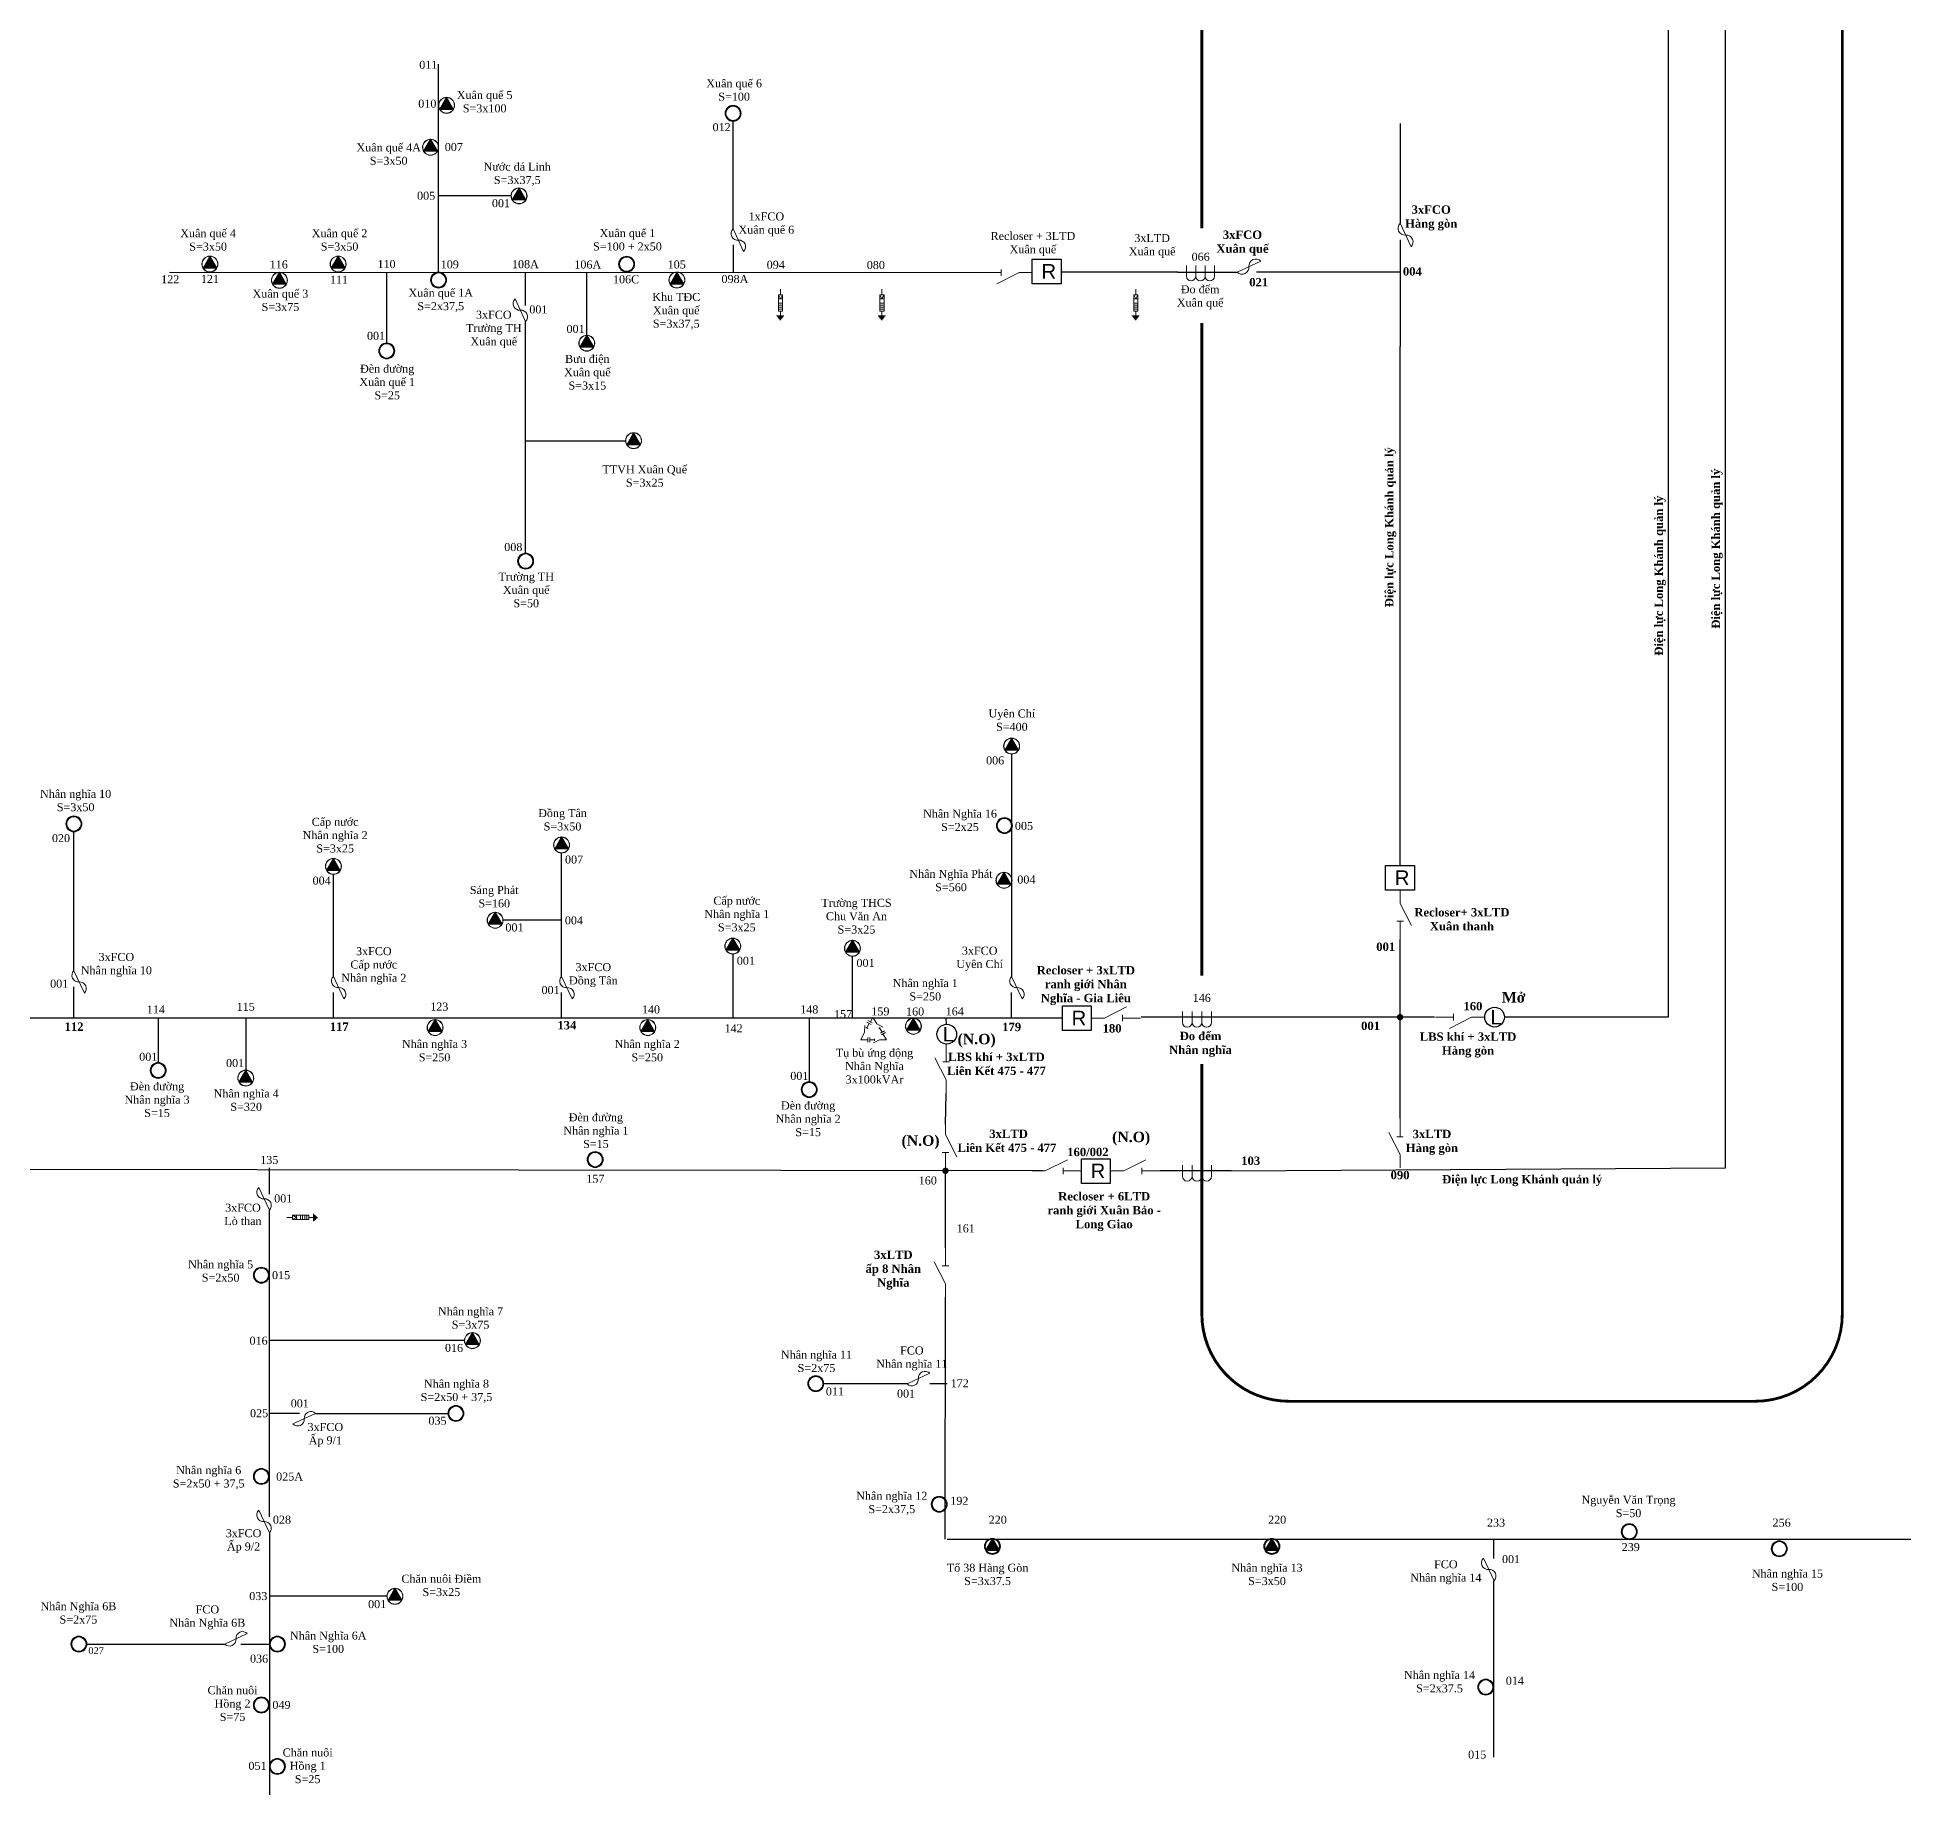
# Model space of a CAD drawing. Header units: inches. Extents: x 4393 to 9189, y -189 to 2360.
# Drawn here: x 5187 to 5831, y 721 to 1325 of the extents above; entities that cross this region are included whole.
import ezdxf
from ezdxf.enums import TextEntityAlignment as Align

# ---------------------------------------------------------------- set-up
doc = ezdxf.new("R2010")
doc.units = ezdxf.units.IN
doc.header["$MEASUREMENT"] = 0
doc.linetypes.add('DASHED', pattern=[0.75, 0.5, -0.25])
for name, color, linetype, lineweight in [('Day 22kV', 1, 'Continuous', 25), ('Khung', 7, 'Continuous', 20), ('TBA', 5, 'Continuous', 18), ('Text', 7, 'Continuous', 15), ('Thiet bi', 3, 'Continuous', 18)]:
    doc.layers.add(name, color=color, linetype=linetype, lineweight=lineweight)
doc.layers.add('TEXT477TANPHU', color=7, linetype='Continuous')
doc.styles.get("Standard").update_dxf_attribs({"font": 'arial.ttf'})
doc.styles.add('TimeNRoman', font='times.ttf')
doc.styles.add('TimeNRoman-B', font='timesbd.ttf')

# ---------------------------------------------------------------- blocks, each defined once
blk = doc.blocks.new('ALTD')
at = {"color": 0}
for points in [[(3.38, 1.08), (1.27, 0), (0, 0)], [(2.99, 0.31), (2.99, -0.31)], [(2.99, 0), (4.73, 0)]]:
    blk.add_lwpolyline(points, dxfattribs=at)
blk = doc.blocks.new('DO DEM')
at = {"color": 0}
for points in [[(-1.4, 1.53), (-1.4, 0.47, 1), (-0.47, 0.47), (-0.47, 1.53)], [(-0.47, 1.53), (-0.47, 0.47, 1), (0.47, 0.47), (0.47, 1.53)], [(0.47, 1.53), (0.47, 0.47, 1), (1.4, 0.47), (1.4, 1.53)]]:
    blk.add_lwpolyline(points, format="xyb", dxfattribs=at)
blk = doc.blocks.new('FCO')
at = {"color": 0}
blk.add_lwpolyline([(0, 0, 0.707499), (1.13, 0.53, -0.707499), (2.26, 1.05, -5.301682)], format="xyb", dxfattribs=at)
blk.add_lwpolyline([(0, 0), (2.26, 1.05)], dxfattribs=at)
blk = doc.blocks.new('LA')
at = {"color": 0}
for p, q in [((0.52, -1.72), (0.52, -2.28)), ((0.33, -2.28), (0.53, -2.69)), ((0.33, -2.28), (0.74, -2.28)), ((0.33, -3.92), (0.33, -2.28)), ((0.33, -2.69), (0.74, -2.69)), ((0.33, -3.1), (0.74, -3.1)), ((0.33, -3.3), (0.74, -3.3)), ((0.33, -3.51), (0.74, -3.51)), ((0.33, -3.71), (0.74, -3.71)), ((0.53, -2.69), (0.74, -2.28)), ((0.74, -2.28), (0.74, -3.92)), ((0.88, -4.39), (0.14, -4.39)), ((0.22, -4.48), (0.8, -4.48)), ((0.3, -4.58), (0.72, -4.58)), ((0.74, -3.92), (0.33, -3.92)), ((0.38, -4.67), (0.64, -4.67)), ((0.46, -4.77), (0.56, -4.77)), ((0.53, -3.92), (0.53, -4.39))]:
    blk.add_line(p, q, dxfattribs=at)
blk = doc.blocks.new('TBA 1P')
h = blk.add_hatch(color=4)
h.set_gradient(color1=(0, 0, 255), one_color=1, tint=1, name='SPHERICAL')
h.paths.add_polyline_path([(0.8, 0.8, 1), (-0.8, 0.8, 1)])
h.paths.add_polyline_path([(-0.77, 0.8, -1), (0.77, 0.8, -1)], flags=16)
at = {"color": 0}
for radius in [0.8, 0.769, 0.759, 0.759, 0.748, 0.737, 0.726, 0.715]:
    blk.add_circle((0, 0.8), radius, dxfattribs=at)
blk = doc.blocks.new('TBA 3P')
h = blk.add_hatch(color=4)
h.set_gradient(color1=(0, 0, 255), one_color=1, tint=1, name='INVSPHERICAL')
h.paths.add_polyline_path([(-0.01, 1.58), (0, 1.6, 0.414214), (-0.8, 0.8, 0.131652), (-0.69, 0.4), (-0.68, 0.42, -0.12747), (-0.78, 0.8, -0.409402)])
h = blk.add_hatch(color=4)
h.set_gradient(color1=(0, 0, 255), one_color=1, tint=1, name='INVSPHERICAL')
h.paths.add_polyline_path([(0.8, 0.8, 1), (-0.8, 0.8, 1)])
h.paths.add_polyline_path([(-0.78, 0.8, -1), (0.78, 0.8, -1)], flags=16)
h = blk.add_hatch()
h.set_pattern_fill('AR-HBONE', color=4, scale=0.25, style=0)
h.paths.add_polyline_path([(0.69, 0.4), (0.67, 0.4, -0.566432), (-0.67, 0.4), (-0.69, 0.4, 0.57735)])
h = blk.add_hatch(color=4)
h.set_gradient(color1=(0, 0, 255), one_color=1, tint=1, name='SPHERICAL')
h.paths.add_polyline_path([(0, 1.6), (0.01, 1.58, -0.409402), (0.78, 0.8, -0.12747), (0.68, 0.42), (0.69, 0.4, 0.131652), (0.8, 0.8, 0.414214)])
at = {"color": 0}
blk.add_lwpolyline([(0, 1.6, 0, 1.39, 0), (0, 0.4, 0, 0, 0)], format="xyseb", dxfattribs=at)
blk.add_lwpolyline([(-0.69, 0.4), (0.69, 0.4), (0, 1.6)], close=True, dxfattribs=at)
for radius in [0.8, 0.778]:
    blk.add_circle((0, 0.8), radius, dxfattribs=at)
blk = doc.blocks.new('Re')
at = {"layer": 'Day 22kV', "color": 0}
blk.add_lwpolyline([(1873.29, 178.55), (1883.26, 178.55), (1883.26, 170.06), (1873.29, 170.06)], close=True, dxfattribs=at)
at = {"layer": 'TEXT477TANPHU', "color": 7, "true_color": 0xffffff, "insert": (1876.47, 176.87), "char_height": 5, "attachment_point": 1}
blk.add_mtext_dynamic_manual_height_columns('R', width=1.1505, gutter_width=1, heights=[0], dxfattribs=at)
blk = doc.blocks.new('LBS khí')
blk.add_circle((1.09, -1.12), 3.4)
at = {"layer": 'TEXT477TANPHU', "color": 7, "true_color": 0xffffff, "insert": (-0.34, 1.36), "char_height": 5, "attachment_point": 1}
blk.add_mtext_dynamic_manual_height_columns('L', width=1.1505, gutter_width=1, heights=[0], dxfattribs=at)
blk = doc.blocks.new('tu bu ung dong')
for p, q in [((6281.75, 2707.62), (6280.69, 2706.94)), ((6286.94, 2703.5), (6288.39, 2702.74))]:
    blk.add_line(p, q)
at = {"color": 0}
for points in [[(6286.07, 2709.52), (6285.24, 2710.95)], [(6286.65, 2709.86), (6285.82, 2711.28)], [(6288.38, 2710.48), (6288.39, 2711.61), (6286.32, 2710.42)], [(6280.69, 2706.94), (6282.22, 2706.06)], [(6282.57, 2706.66), (6281.74, 2705.23)], [(6283.15, 2706.32), (6282.32, 2704.9)], [(6289.21, 2705.89), (6287.57, 2705.89)], [(6289.21, 2705.22), (6287.57, 2705.22)], [(6288.39, 2702.74), (6288.39, 2705.22)]]:
    blk.add_lwpolyline(points, dxfattribs=at)
at = {"layer": 'Thiet bi', "zscale": 3.6}
for p, rotation in [((6281.75, 2707.62), 32.47119229083351), ((6288.38, 2710.48), 270), ((6286.94, 2703.5), 152.4711922908307)]:
    blk.add_blockref('ALTD', p, dxfattribs=dict(at, rotation=rotation))

msp = doc.modelspace()

# ---------------------------------------------------------------- linework, layer by layer
at = {"color": 1}
msp.add_line((5580.61, 1243.94), (5601.11, 1243.94), dxfattribs=at)
at = {"color": 5}
msp.add_line((5501.1, 806.83), (5938.39, 806.83), dxfattribs=at)
at = {"layer": 'Day 22kV'}
for p, q in [((5580.61, 1243.94), (5540.39, 1243.94)), ((5355.67, 1185.78), (5390, 1185.78))]:
    msp.add_line(p, q, dxfattribs=at)
at = {"layer": 'Day 22kV', "color": 6}
msp.add_line((5468.41, 986.61), (5468.41, 1007.92), dxfattribs=at)
at = {"layer": 'Day 22kV'}
for points in [[(5599.06, 933.87), (5769.57, 934.93), (5769.57, 1623.94)], [(5325.63, 1243.94), (5325.63, 1315.7)], [(5427.23, 1258.84), (5427.23, 1295.93)], [(5657.28, 1295.17), (5657.28, 1260.76)], [(5350.63, 1270.22), (5325.63, 1270.22)], [(5427.23, 1253.32), (5427.23, 1243.94)], [(5657.28, 1255), (5657.28, 1218.3)], [(5232.77, 1243.94), (5513.4, 1243.75)], [(5307.75, 1219.5), (5307.75, 1243.94)], [(5355.67, 1232.41), (5355.67, 1243.94)], [(5376.77, 1222.17), (5376.77, 1243.94)], [(5657.28, 1243.95), (5607.78, 1243.95)], [(5355.67, 1147), (5355.67, 1226.89)], [(5657.28, 1039.25), (5657.28, 1218.3)], [(5523.31, 1077.66), (5523.31, 1001.01)], [(5199.84, 1002.96), (5199.84, 1050.84)], [(5368.08, 1001.01), (5368.08, 1043.56)], [(5289.36, 1001.01), (5289.36, 1036.17)], [(5368.08, 1020.35), (5347.91, 1020.35)], [(5657.28, 951.95), (5657.32, 1013.74)], [(5427.13, 1008.66), (5427.13, 986.61)], [(5199.84, 986.61), (5199.84, 997.44)], [(5289.36, 986.61), (5289.36, 995.49)], [(5368.08, 986.61), (5368.08, 995.49)], [(5523.31, 986.61), (5523.31, 995.49)], [(5540.81, 986.61), (5069.39, 986.61)], [(5228.92, 986.61), (5228.92, 971.3)], [(5259.12, 986.61), (5259.12, 968.66)], [(5453.49, 986.61), (5453.49, 964.7)], [(5669.18, 986.93), (5567.99, 986.93)], [(5599.06, 933.87), (5574.48, 933.88)]]:
    msp.add_lwpolyline(points, dxfattribs=at)
at = {"layer": 'Day 22kV', "color": 6}
for points in [[(5749.8, 1576.33), (5749.75, 986.93), (5693.27, 986.93)], [(5204.32, 770.67), (5251.87, 770.67)], [(5257.39, 770.67), (5267.27, 770.67)]]:
    msp.add_lwpolyline(points, dxfattribs=at)
at = {"layer": 'Day 22kV', "color": 0}
for points in [[(5652.3, 1039.25), (5662.26, 1039.25), (5662.26, 1030.75), (5652.3, 1030.75)], [(5540.81, 990.81), (5550.77, 990.81), (5550.77, 982.32), (5540.81, 982.32)]]:
    msp.add_lwpolyline(points, close=True, dxfattribs=at)
at = {"layer": 'Day 22kV', "color": 5}
for points in [[(5500.78, 984.46), (5500.77, 986.61)], [(5500.49, 949.96), (5500.71, 960.76)], [(5534.05, 933.88), (5082.1, 934.55)], [(5267.27, 925.88), (5267.27, 934.97)], [(5500.51, 907.4), (5500.48, 933.95)], [(5267.27, 814.54), (5267.27, 920.36)], [(5500.43, 806.83), (5500.46, 890.38)], [(5334.54, 875.37), (5267.27, 875.37)], [(5458.52, 860.51), (5487.41, 860.51)], [(5495.06, 860.51), (5501.1, 860.51)], [(5277.69, 850.23), (5267.27, 850.23)], [(5283.21, 850.23), (5328.86, 850.23)], [(5267.27, 809.02), (5267.27, 707.89)], [(5689.6, 800.16), (5689.6, 806.72)], [(5689.6, 731.69), (5689.6, 792.51)], [(5307.83, 787.16), (5267.27, 787.16)]]:
    msp.add_lwpolyline(points, dxfattribs=at)
at = {"layer": 'Day 22kV', "const_width": 1.08}
for points in [[(5657.28, 986.38, 1), (5657.28, 987.49, 1), (5657.28, 986.38, 2.414214)], [(5500.48, 933.39, 1), (5500.48, 934.51, 1), (5500.48, 933.39, 2.414214)]]:
    msp.add_lwpolyline(points, format="xyb", dxfattribs=at)
at = {"layer": 'Khung', "color": 2, "linetype": 'DASHED', "ltscale": 20, "const_width": 1.01}
msp.add_lwpolyline([(5588.92, 1733.28), (5588.92, 1259.02)], dxfattribs=at)
at = {"layer": 'Khung', "color": 2, "linetype": 'DASHED', "ltscale": 35}
msp.add_lwpolyline([(5588.92, 970.78, 1.01, 1.01, 0), (5588.92, 884.44, 1.01, 0.966, 0.414214), (5618.92, 854.44, 0.966, 0.966, 0), (5779.82, 854.44, 0.966, 0.966, 0.41421), (5809.82, 884.44, 0.966, 0.966, 0), (5809.83, 1414.41, 0.966, 0.966, -0.158703), (5819.41, 1443.84, 0.966, 0.966, 0), (5941.1, 1610.89, 0.966, 0.966, -0.237066), (5981.01, 1631.45, 0.966, 0.966, 0), (6196.38, 1633.63, 0.966, 0.966, 0)], format="xyseb", dxfattribs=at)
at = {"layer": 'Khung', "color": 2, "linetype": 'DASHED', "ltscale": 35, "const_width": 1.01}
for points in [[(5588.92, 1226.33), (5588.92, 1001.26)], [(5588.92, 970.19), (5588.92, 940.09)]]:
    msp.add_lwpolyline(points, dxfattribs=at)

# ---------------------------------------------------------------- block references
at = {"color": 0}
for p in [(5688.79, 988.05), (5499.84, 982.18)]:
    msp.add_blockref('LBS khí', p, dxfattribs=at)
at = {"layer": 'Day 22kV', "color": 0}
for p in [(3657.13, 1069.84), (3667.52, 812.26), (3674.08, 759.53)]:
    msp.add_blockref('Re', p, dxfattribs=at)
at = {"layer": 'TBA', "xscale": 3.450000000000728, "yscale": 3.450000000000728, "zscale": 3.450000000000728}
for name, p in [('TBA 3P', (5328.39, 1298.69)), ('TBA 1P', (5427.23, 1295.93)), ('TBA 3P', (5322.87, 1284.24)), ('TBA 3P', (5353.39, 1267.46)), ('TBA 3P', (5246.77, 1243.94)), ('TBA 3P', (5291, 1243.93)), ('TBA 1P', (5390.51, 1243.9)), ('TBA 3P', (5270.74, 1238.33)), ('TBA 1P', (5325.63, 1238.42)), ('TBA 3P', (5407.86, 1238.42)), ('TBA 3P', (5376.77, 1216.65)), ('TBA 1P', (5307.75, 1213.98)), ('TBA 3P', (5392.91, 1183.02)), ('TBA 1P', (5355.67, 1141.48)), ('TBA 3P', (5523.31, 1077.66)), ('TBA 1P', (5199.84, 1050.84)), ('TBA 1P', (5520.81, 1050.26)), ('TBA 3P', (5368.08, 1043.56)), ('TBA 3P', (5289.36, 1036.17)), ('TBA 3P', (5520.67, 1031.38)), ('TBA 3P', (5345.15, 1017.59)), ('TBA 3P', (5427.13, 1008.66)), ('TBA 3P', (5468.41, 1007.92)), ('TBA 3P', (5324.45, 980.58)), ('TBA 3P', (5397.78, 980.58)), ('TBA 3P', (5489.41, 981.04)), ('TBA 1P', (5228.92, 965.78)), ('TBA 3P', (5259.12, 963.14)), ('TBA 1P', (5453.49, 959.18)), ('TBA 1P', (5379.65, 935.06)), ('TBA 1P', (5264.51, 895.17)), ('TBA 3P', (5337.3, 872.61)), ('TBA 1P', (5455.76, 857.75)), ('TBA 1P', (5331.62, 847.47)), ('TBA 1P', (5264.51, 825.74)), ('TBA 1P', (5498.34, 816.15)), ('TBA 1P', (5736.35, 806.69)), ('TBA 3P', (5516.68, 801.6)), ('TBA 3P', (5613.06, 801.6)), ('TBA 3P', (5310.59, 784.4)), ('TBA 1P', (5201.56, 767.91)), ('TBA 1P', (5270.03, 767.91)), ('TBA 1P', (5264.51, 746.9)), ('TBA 1P', (5270.03, 725.72))]:
    msp.add_blockref(name, p, dxfattribs=at)
at = {"layer": 'TBA', "xscale": 3.450000000000728, "yscale": 3.450000000000728, "zscale": 3.450000000000728, "rotation": 90}
for p in [(5519.42, 804.38), (5615.81, 804.38), (5790.85, 803.55), (5689.6, 755.84)]:
    msp.add_blockref('TBA 1P', p, dxfattribs=at)
at = {"layer": 'Thiet bi'}
for name, p, xscale, yscale, zscale, rotation in [('FCO', (5427.23, 1258.84), 3.450000000000728, 3.450000000000728, 3.450000000000728, 270), ('FCO', (5657.28, 1260.76), 3.600000000000364, 3.600000000000364, 3.600000000000364, 270), ('ALTD', (5530.42, 1243.75), 3.600000000000364, 3.600000000000364, 3.600000000000364, 180), ('FCO', (5355.67, 1226.89), 3.450000000000728, 3.450000000000728, 3.450000000000728, 90), ('ALTD', (5657.32, 1030.75), 3.600000000000364, 3.600000000000364, 3.600000000000364, 270), ('FCO', (5199.84, 1002.96), 3.450000000000728, 3.450000000000728, 3.450000000000728, 270), ('FCO', (5289.36, 1001.01), 3.450000000000728, 3.450000000000728, 3.450000000000728, 270), ('FCO', (5368.08, 1001.01), 3.450000000000728, 3.450000000000728, 3.450000000000728, 270), ('FCO', (5523.31, 1001.01), 3.450000000000728, 3.450000000000728, 3.450000000000728, 270), ('ALTD', (5686.48, 986.93), 3.600000000000364, 3.600000000000364, 3.600000000000364, 180), ('ALTD', (5500.71, 960.76), 3.600000000000364, 3.600000000000364, 3.600000000000364, 90), ('ALTD', (5500.48, 950.97), 3.600000000000364, 3.600000000000364, 3.600000000000364, 270), ('ALTD', (5657.28, 934.93), 3.600000000000364, 3.600000000000364, 3.600000000000364, 90), ('FCO', (5267.27, 920.36), 3.450000000000728, 3.450000000000728, 3.450000000000728, 90), ('LA', (5267.34, 916.02), 3.450000000000728, 3.450000000000728, 3.450000000000728, 90), ('ALTD', (5500.51, 890.38), 3.600000000000364, 3.600000000000364, 3.600000000000364, 90), ('FCO', (5495.06, 864.08), 3.450000000000728, 3.450000000000728, 3.450000000000728, 180), ('FCO', (5283.21, 850.23), 3.450000000000728, 3.450000000000728, 3.450000000000728, 180), ('FCO', (5267.27, 809.02), 3.450000000000728, 3.450000000000728, 3.450000000000728, 90), ('FCO', (5689.7, 792.51), 3.450000000000728, 3.450000000000728, 3.450000000000728, 90)]:
    msp.add_blockref(name, p, dxfattribs=dict(at, xscale=xscale, yscale=yscale, zscale=zscale, rotation=rotation))
for name, p, xscale, yscale, zscale in [('DO DEM', (5588.41, 1240.88), 3.450000000000728, 3.450000000000728, 3.450000000000728), ('FCO', (5601.11, 1243.94), 3.600000000000364, 3.600000000000364, 3.600000000000364), ('LA', (5441.73, 1243.94), 3.450000000000728, 3.450000000000728, 3.450000000000728), ('LA', (5476.74, 1243.94), 3.450000000000728, 3.450000000000728, 3.450000000000728), ('LA', (5564.3, 1243.94), 3.450000000000728, 3.450000000000728, 3.450000000000728), ('ALTD', (5550.77, 986.61), 3.600000000000364, 3.600000000000364, 3.600000000000364), ('DO DEM', (5587.23, 983.43), 3.600000000000364, 3.600000000000364, 3.600000000000364), ('ALTD', (5530.35, 933.88), 3.600000000000364, 3.600000000000364, 3.600000000000364), ('ALTD', (5557.46, 933.88), 3.600000000000364, 3.600000000000364, 3.600000000000364), ('DO DEM', (5587.23, 930.37), 3.600000000000364, 3.600000000000364, 3.600000000000364), ('FCO', (5251.87, 770.67), 3.450000000000728, 3.450000000000728, 3.450000000000728)]:
    msp.add_blockref(name, p, dxfattribs=dict(at, xscale=xscale, yscale=yscale, zscale=zscale))
at = {"layer": 'Thiet bi', "color": 3, "rotation": 270}
msp.add_blockref('tu bu ung dong', (2768.51, 7267.49), dxfattribs=at)

# ---------------------------------------------------------------- texts
at = {"layer": 'Text'}
for s, height, style, p in [('011', 2.76, 'TimeNRoman', (5322.1, 1314.06)), ('010', 2.76, 'TimeNRoman', (5321.76, 1300.65)), ('012', 2.76, 'TimeNRoman', (5423.27, 1292.55)), ('007', 2.76, 'TimeNRoman', (5330.89, 1285.69)), ('005', 2.76, 'TimeNRoman', (5321.34, 1268.9)), ('001', 2.76, 'TimeNRoman', (5347.16, 1266.32)), ('066', 2.76, 'TimeNRoman', (5588.5, 1247.84)), ('122', 2.76, 'TimeNRoman', (5233.07, 1240.09)), ('121', 2.76, 'TimeNRoman', (5246.76, 1240.19)), ('116', 2.76, 'TimeNRoman', (5270.52, 1245.18)), ('111', 2.76, 'TimeNRoman', (5291.31, 1239.92)), ('110', 2.76, 'TimeNRoman', (5307.69, 1245.32)), ('109', 2.76, 'TimeNRoman', (5329.5, 1245.21)), ('108A', 2.76, 'TimeNRoman', (5355.58, 1245.28)), ('106A', 2.76, 'TimeNRoman', (5377.1, 1245.15)), ('106C', 2.76, 'TimeNRoman', (5390.31, 1240.06)), ('105', 2.76, 'TimeNRoman', (5407.78, 1245.19)), ('098A', 2.76, 'TimeNRoman', (5427.86, 1240.16)), ('094', 2.76, 'TimeNRoman', (5441.94, 1245.09)), ('080', 2.76, 'TimeNRoman', (5476.46, 1244.99)), ('004', 2.88, 'TimeNRoman-B', (5661.52, 1242.73)), ('021', 2.88, 'TimeNRoman-B', (5608.53, 1239)), ('001', 2.76, 'TimeNRoman', (5360.07, 1229.68)), ('001', 2.76, 'TimeNRoman', (5304.07, 1220.58)), ('001', 2.76, 'TimeNRoman', (5372.9, 1222.95)), ('008', 2.76, 'TimeNRoman', (5351.42, 1147.71)), ('006', 2.76, 'TimeNRoman', (5517.62, 1074.11)), ('020', 2.76, 'TimeNRoman', (5195.4, 1047.3)), ('005', 2.76, 'TimeNRoman', (5527.56, 1051.51)), ('007', 2.76, 'TimeNRoman', (5372.37, 1039.91)), ('004', 2.76, 'TimeNRoman', (5285.31, 1032.66)), ('004', 2.76, 'TimeNRoman', (5528.39, 1033.02)), ('001', 2.76, 'TimeNRoman', (5351.82, 1016.49)), ('004', 2.76, 'TimeNRoman', (5372.33, 1018.96)), ('001', 2.88, 'TimeNRoman-B', (5652.34, 1009.78)), ('001', 2.76, 'TimeNRoman', (5431.63, 1005.01)), ('001', 2.76, 'TimeNRoman', (5472.91, 1004.27)), ('001', 2.76, 'TimeNRoman', (5194.78, 997.1)), ('115', 2.76, 'TimeNRoman', (5259.12, 989.11)), ('123', 2.76, 'TimeNRoman', (5325.89, 989.21)), ('001', 2.76, 'TimeNRoman', (5364.28, 994.9)), ('146', 2.76, 'TimeNRoman', (5588.89, 992.21)), ('160', 2.88, 'TimeNRoman-B', (5682.42, 989.29)), ('112', 2.88, 'TimeNRoman-B', (5199.89, 982.21)), ('114', 2.76, 'TimeNRoman', (5228.12, 988.21)), ('117', 2.88, 'TimeNRoman-B', (5291.39, 982.21)), ('134', 2.88, 'TimeNRoman-B', (5369.89, 982.71)), ('140', 2.76, 'TimeNRoman', (5398.89, 988.21)), ('148', 2.76, 'TimeNRoman', (5453.49, 988.21)), ('157', 2.76, 'TimeNRoman', (5465.15, 986.61)), ('159', 2.76, 'TimeNRoman', (5478.03, 987.54)), ('160', 2.76, 'TimeNRoman', (5490.01, 987.49)), ('164', 2.76, 'TimeNRoman', (5503.69, 987.54)), ('179', 2.88, 'TimeNRoman-B', (5523.31, 982.11)), ('001', 2.88, 'TimeNRoman-B', (5647.11, 982.5)), ('142', 2.76, 'TimeNRoman', (5427.39, 981.71)), ('180', 2.88, 'TimeNRoman-B', (5557.95, 981.63)), ('001', 2.76, 'TimeNRoman', (5225.51, 971.89)), ('001', 2.76, 'TimeNRoman', (5255.45, 969.73)), ('001', 2.76, 'TimeNRoman', (5450.08, 965.29)), ('160/002', 2.88, 'TimeNRoman-B', (5549.62, 938.99)), ('135', 2.76, 'TimeNRoman', (5267.25, 936.3)), ('103', 2.88, 'TimeNRoman-B', (5605.77, 935.97)), ('090', 2.88, 'TimeNRoman-B', (5657.28, 931.03)), ('157', 2.76, 'TimeNRoman', (5379.72, 929.83)), ('160', 2.76, 'TimeNRoman', (5494.39, 929.21)), ('001', 2.76, 'TimeNRoman', (5272.07, 923.02)), ('161', 2.76, 'TimeNRoman', (5507.47, 912.71)), ('015', 2.76, 'TimeNRoman', (5271.31, 896.56)), ('016', 2.76, 'TimeNRoman', (5263.55, 873.96)), ('016', 2.76, 'TimeNRoman', (5330.97, 871.46)), ('011', 2.76, 'TimeNRoman', (5462.34, 856.45)), ('001', 2.76, 'TimeNRoman', (5486.89, 855.71)), ('172', 2.76, 'TimeNRoman', (5505.39, 859.27)), ('025', 2.76, 'TimeNRoman', (5263.73, 848.94)), ('001', 2.76, 'TimeNRoman', (5277.76, 852.32)), ('035', 2.76, 'TimeNRoman', (5325.25, 846.35)), ('025A', 2.76, 'TimeNRoman', (5274.24, 827.09)), ('192', 2.76, 'TimeNRoman', (5505.27, 818.72)), ('028', 2.76, 'TimeNRoman', (5271.62, 812.2)), ('220', 2.76, 'TimeNRoman', (5518.51, 812.19)), ('220', 2.76, 'TimeNRoman', (5614.89, 812.19)), ('233', 2.76, 'TimeNRoman', (5690.39, 811.19)), ('256', 2.76, 'TimeNRoman', (5788.89, 811.19)), ('239', 2.76, 'TimeNRoman', (5736.85, 802.76)), ('001', 2.76, 'TimeNRoman', (5695.57, 798.62)), ('033', 2.76, 'TimeNRoman', (5263.46, 785.86)), ('001', 2.76, 'TimeNRoman', (5304.45, 783.08)), ('027', 2.366, 'TimeNRoman', (5207.52, 767.25)), ('036', 2.76, 'TimeNRoman', (5263.72, 764.28)), ('014', 2.76, 'TimeNRoman', (5696.89, 756.69)), ('049', 2.76, 'TimeNRoman', (5271.44, 748.32)), ('015', 2.76, 'TimeNRoman', (5683.89, 731.19)), ('051', 2.76, 'TimeNRoman', (5263.17, 727.29))]:
    msp.add_text(s, height=height, dxfattribs=dict(at, style=style)).set_placement(p, align=Align.CENTER)
at = {"layer": 'Text', "attachment_point": 5}
for s, insert, char_height, width, style in [('Xuân quế 6\\PS=100', (5427.58, 1306.71), 2.76, 28.6608, 'TimeNRoman'), ('Xuân quế 5\\PS=3x100', (5341.53, 1302.69), 2.76, 28.6608, 'TimeNRoman'), ('Xuân quế 4A\\PS=3x50', (5308.43, 1284.6), 2.76, 28.6608, 'TimeNRoman'), ('N{\\fTimes New Roman|b0|i0|c163|p18;ư}ớc {\\fTimes New Roman|b0|i0|c238|p18;đ}á Linh\\PS=3x37,5', (5352.78, 1277.67), 2.76, 28.6608, 'TimeNRoman'), ('1xFCO\\PXuân qu{\\fTimes New Roman|b0|i0|c0|p18;ế} 6', (5438.7, 1260.4), 2.76, 28.6608, 'TimeNRoman'), ('3xFCO\\PHàng gòn', (5668.02, 1262.6), 2.88, 29.9069, 'TimeNRoman-B'), ('Xuân quế 4\\PS=3x50', (5246.14, 1255.01), 2.76, 28.6608, 'TimeNRoman'), ('Xuân quế 2\\PS=3x50', (5291.48, 1255.02), 2.76, 28.6608, 'TimeNRoman'), ('Xuân quế 1\\PS=100 + 2x50', (5390.79, 1255.06), 2.76, 28.6608, 'TimeNRoman'), ('Recloser + 3LTD Xuân quế', (5530.65, 1253.64), 2.76, 31.2362, 'TimeNRoman'), ('3xLTD Xuân quế', (5571.77, 1252.93), 2.76, 18.7281, 'TimeNRoman'), ('3xFCO\\PXuân quế', (5602.92, 1253.96), 2.88, 29.9069, 'TimeNRoman-B'), ('Xuân quế 3\\PS=3x75', (5271.09, 1234.18), 2.76, 28.6608, 'TimeNRoman'), ('Xuân quế 1A\\PS=2x37,5', (5326.38, 1234.16), 2.76, 28.6608, 'TimeNRoman'), ('Khu T{\\fTimes New Roman|b0|i0|c238|p18;Đ}C\\PXuân quế\\PS=3x37,5', (5407.62, 1230.43), 2.76, 28.6608, 'TimeNRoman'), ('{\\fTimes New Roman|b0|i0|c238|p18;Đ}o {\\fTimes New Roman|b0|i0|c238|p18;đ}ếm\\PXuân quế', (5588.32, 1235.26), 2.76, 28.6608, 'TimeNRoman'), ('3xFCO\\PTr{\\fTimes New Roman|b0|i0|c163|p18;ư}ờng TH\\PXuân quế', (5344.68, 1224.18), 2.76, 28.6608, 'TimeNRoman'), ('{\\fTimes New Roman|b0|i0|c238|p18;Đ}èn {\\fTimes New Roman|b0|i0|c238|p18;đ\\fTimes New Roman|b0|i0|c163|p18;ư}ờng\\PXuân quế 1\\PS=25', (5307.91, 1206), 2.76, 28.6608, 'TimeNRoman'), ('B{\\fTimes New Roman|b0|i0|c163|p18;ư}u {\\fTimes New Roman|b0|i0|c238|p18;đ}iện\\PXuân quế\\PS=3x15', (5376.95, 1209.38), 2.76, 28.6608, 'TimeNRoman'), ('TTVH Xuân Quế\\PS=3x25', (5396.75, 1173.57), 2.76, 28.6608, 'TimeNRoman'), ('{\\fTimes New Roman|b0|i0|c0|p18;Tr\\fTimes New Roman|b0|i0|c163|p18;ư}ờng{\\fTimes New Roman|b0|i0|c0|p18; TH\\P}Xuân qu{\\fTimes New Roman|b0|i0|c0|p18;ế\\P}S=50', (5355.87, 1134.28), 2.76, 28.6608, 'TimeNRoman'), ('Uyên Chí\\PS=400', (5523.38, 1089.37), 2.76, 28.6608, 'TimeNRoman'), ('Nhân nghĩa 10\\PS=3x50', (5200.45, 1061.64), 2.76, 28.6608, 'TimeNRoman'), ('Cấp n{\\fTimes New Roman|b0|i0|c163|p18;ư}ớc\\PNhân nghĩa 2\\PS=3x25', (5289.96, 1049.69), 2.76, 28.6608, 'TimeNRoman'), ('{\\fTimes New Roman|b0|i0|c238|p18;Đ}ồng Tân\\PS=3x50', (5368.39, 1055), 2.76, 28.6608, 'TimeNRoman'), ('Nhân Nghĩa 16\\PS=2x25', (5505.49, 1054.8), 2.76, 28.6608, 'TimeNRoman'), ('Nhân Nghĩa Phát\\PS=560', (5502.39, 1034.04), 2.76, 28.6608, 'TimeNRoman'), ('Sáng Phát\\PS=160', (5344.83, 1028.46), 2.76, 28.6608, 'TimeNRoman'), ('Cấp n{\\fTimes New Roman|b0|i0|c163|p18;ư}ớc\\PNhân nghĩa 1\\PS=3x25', (5428.5, 1022.49), 2.76, 28.6608, 'TimeNRoman'), ('Trường THCS Chu Văn An\\PS=3x25', (5469.78, 1021.74), 2.76, 28.6608, 'TimeNRoman'), ('Recloser+ 3xLTD\\PXuân thanh', (5678.62, 1020.68), 2.88, 35.1379, 'TimeNRoman-B'), ('3xFCO\\P{\\fTimes New Roman|b0|i0|c0|p18;Cấp n\\fTimes New Roman|b0|i0|c163|p18;ư}ớc{\\fTimes New Roman|b0|i0|c0|p18;\\P}Nhân ngh{\\fTimes New Roman|b0|i0|c238|p18;ĩ\\fTimes New Roman|b0|i0|c0|p18;a 2}', (5303.3, 1004.64), 2.76, 28.6608, 'TimeNRoman'), ('3xFCO\\PUyên Chí', (5512.28, 1007.11), 2.76, 28.6608, 'TimeNRoman'), ('3xFCO\\PNhân ngh{\\fTimes New Roman|b0|i0|c238|p18;ĩ}a 10', (5214.49, 1004.95), 2.76, 28.6608, 'TimeNRoman'), ('3xFCO\\P{\\fTimes New Roman|b0|i0|c238|p18;Đ}ồng Tân', (5379.01, 1001.44), 2.76, 28.6608, 'TimeNRoman'), ('Recloser + 3xLTD\\Pranh giới Nhân Nghĩa - Gia Liêu', (5548.9, 997.84), 2.88, 35.6866, 'TimeNRoman-B'), ('Nhân ngh{\\fTimes New Roman|b0|i0|c238|p18;ĩ}a 1\\PS=250', (5493.51, 996.36), 2.76, 28.6608, 'TimeNRoman'), ('{\\fTimes New Roman|b1|i0|c0|p18;\\C1;Mở\\fTimes New Roman|b0|i0|c0|p18;}', (5696.48, 993.75), 3.6, 12.1719, 'TimeNRoman'), ('Nhân ngh{\\fTimes New Roman|b0|i0|c238|p18;ĩ}a 3\\PS=250', (5324.24, 975.35), 2.76, 28.6608, 'TimeNRoman'), ('Nhân ngh{\\fTimes New Roman|b0|i0|c238|p18;ĩ}a 2\\PS=250', (5397.6, 975.35), 2.76, 28.6608, 'TimeNRoman'), ('{\\fTimes New Roman|b1|i0|c0|p18;\\C1;(N.O)}', (5511.24, 978.8), 3.6, 18.8599, 'TimeNRoman'), ('{\\fTimes New Roman|b1|i0|c238|p18;Đ}o {\\fTimes New Roman|b1|i0|c238|p18;đ}ếm\\PNhân nghĩa', (5588.45, 977.56), 2.88, 29.9069, 'TimeNRoman-B'), ('LBS khí + 3xLTD\\PHàng gòn', (5680.73, 977.33), 2.88, 35.1379, 'TimeNRoman-B'), ('Tụ bù ứng động\\PNhân Nghĩa \\P3x100kVAr', (5475.99, 970.01), 2.76, 36.0086, 'TimeNRoman'), ('LBS khí + 3xLTD \\PLiên Kết 475 - 477', (5518.06, 970.8), 2.88, 34.2541, 'TimeNRoman-B'), ('{\\fTimes New Roman|b0|i0|c238|p34;\\C0;Đ\\fTimes New Roman|b0|i0|c0|p18;èn \\fTimes New Roman|b0|i0|c238|p34;đ\\fTimes New Roman|b0|i0|c163|p18;ư\\fTimes New Roman|b0|i0|c0|p18;ờng\\PNhân nghĩa 3\\P}S=15', (5228.53, 958.45), 2.76, 34.1996, 'TimeNRoman'), ('Nhân ngh{\\fTimes New Roman|b0|i0|c238|p18;ĩ}a 4\\PS=320', (5259.27, 958.29), 2.76, 28.6608, 'TimeNRoman'), ('{\\fTimes New Roman|b0|i0|c238|p18;Đ}èn {\\fTimes New Roman|b0|i0|c238|p18;đ\\fTimes New Roman|b0|i0|c163|p18;ư}ờng\\PNhân nghĩa 1\\PS=15', (5379.9, 947.78), 2.76, 34.1996, 'TimeNRoman'), ('{\\fTimes New Roman|b0|i0|c238|p34;\\C0;Đ\\fTimes New Roman|b0|i0|c0|p18;èn \\fTimes New Roman|b0|i0|c238|p34;đ\\fTimes New Roman|b0|i0|c163|p18;ư\\fTimes New Roman|b0|i0|c0|p18;ờng\\PNhân nghĩa 2\\P}S=15', (5453.1, 951.85), 2.76, 34.1996, 'TimeNRoman'), ('{\\fTimes New Roman|b1|i0|c0|p18;\\C1;(N.O)}', (5491.88, 943.78), 3.6, 12.1719, 'TimeNRoman'), (' 3xLTD \\PLiên Kết 475 - 477', (5521.7, 944.28), 2.88, 34.2541, 'TimeNRoman-B'), ('{\\fTimes New Roman|b1|i0|c0|p18;\\C1;(N.O)}', (5564.52, 945.04), 3.6, 12.1719, 'TimeNRoman'), ('3xLTD\\PHàng gòn', (5668.28, 943.75), 2.88, 35.6866, 'TimeNRoman-B'), ('{\\fTimes New Roman|b1|i0|c238|p18;Đ\\fTimes New Roman|b1|i0|c0|p18;iện lực Long Khánh quản lý}', (5699.39, 930.54), 2.88, 59.8556, 'TimeNRoman'), ('3xFCO\\PLò than', (5258.16, 918.88), 2.76, 34.1996, 'TimeNRoman'), ('Recloser + 6LTD \\Pranh giới Xuân Bảo - Long Giao', (5555.22, 919.86), 2.88, 42.6222, 'TimeNRoman-B'), ('Nhân nghĩa 5\\PS=2x50', (5250.46, 899.36), 2.76, 34.1996, 'TimeNRoman'), ('3xLTD \\Pấp 8 Nhân Nghĩa', (5482.48, 899.68), 2.88, 21.8459, 'TimeNRoman-B'), ('{\\C0;Nhân ngh\\fTimes New Roman|b0|i0|c238|p34;ĩ\\fTimes New Roman|b0|i0|c0|p18;a} 7\\PS=3x75', (5336.66, 883.14), 2.76, 34.1996, 'TimeNRoman'), ('{\\C0;Nhân ngh\\fTimes New Roman|b0|i0|c238|p34;ĩ\\fTimes New Roman|b0|i0|c0|p18;a} 11\\PS=2x75', (5455.99, 868.18), 2.76, 34.1996, 'TimeNRoman'), ('{\\C0;FCO\\PNhân ngh\\fTimes New Roman|b0|i0|c238|p34;ĩ\\fTimes New Roman|b0|i0|c0|p18;a} 11', (5488.89, 869.21), 2.76, 34.1996, 'TimeNRoman'), ('{\\C0;Nhân ngh\\fTimes New Roman|b0|i0|c238|p34;ĩ\\fTimes New Roman|b0|i0|c0|p18;a} 8\\PS=2x50 + 37,5', (5331.81, 857.87), 2.76, 34.1996, 'TimeNRoman'), ('3xFCO\\PẤp 9/1', (5286.57, 842.81), 2.76, 34.1996, 'TimeNRoman'), ('{\\C0;Nhân ngh\\fTimes New Roman|b0|i0|c238|p34;ĩ\\fTimes New Roman|b0|i0|c0|p18;a} 6\\PS=2x50 + 37,5', (5246.35, 828.05), 2.76, 34.1996, 'TimeNRoman'), ('{\\C0;Nhân ngh\\fTimes New Roman|b0|i0|c238|p34;ĩ\\fTimes New Roman|b0|i0|c0|p18;a} 12\\PS=2x37,5', (5481.96, 819.21), 2.76, 34.1996, 'TimeNRoman'), ('Nguyễn Văn Trọng\\PS=50', (5736.09, 818.13), 2.76, 40.0822, 'TimeNRoman'), ('3xFCO\\PẤp 9/2', (5258.37, 806.19), 2.76, 34.1996, 'TimeNRoman'), ('{\\C0;Tổ 38 Hàng Gòn}\\PS=3x37.5', (5515.01, 794.69), 2.76, 28.6608, 'TimeNRoman'), ('{\\C0;Nhân ngh\\fTimes New Roman|b0|i0|c238|p34;ĩ\\fTimes New Roman|b0|i0|c0|p18;a} 13\\PS=3x50', (5611.39, 794.69), 2.76, 28.6608, 'TimeNRoman'), ('{\\C0;FCO\\PNhân ngh\\fTimes New Roman|b0|i0|c238|p34;ĩ\\fTimes New Roman|b0|i0|c0|p18;a} 14', (5673.08, 795.46), 2.76, 34.1996, 'TimeNRoman'), ('Ch{\\fTimes New Roman|b0|i0|c238|p18;ă}n nuôi {\\fTimes New Roman|b0|i0|c238|p18;Đ}iềm\\PS=3x25', (5326.61, 790.9), 2.76, 34.1996, 'TimeNRoman'), ('Nhân ngh{\\fTimes New Roman|b0|i0|c238|p34;ĩ}a 15\\PS=100', (5790.89, 792.69), 2.76, 28.6608, 'TimeNRoman'), ('Nhân Nghĩa 6B\\PS=2x75', (5201.41, 781.42), 2.76, 28.6608, 'TimeNRoman'), ('FCO\\P{\\C0;Nhân Nghĩa 6B}', (5245.88, 779.89), 2.76, 28.6608, 'TimeNRoman'), ('Nhân Nghĩa 6A\\PS=100', (5287.58, 771.29), 2.76, 36.6602, 'TimeNRoman'), ('{\\C0;Nhân ngh\\fTimes New Roman|b0|i0|c238|p34;ĩ\\fTimes New Roman|b0|i0|c0|p18;a} 14 \\PS=2x37.5', (5670.89, 757.69), 2.76, 34.1996, 'TimeNRoman'), ('Ch{\\fTimes New Roman|b0|i0|c238|p18;ă}n nuôi\\PHồng 2\\PS=75', (5254.57, 750.14), 2.76, 41.6476, 'TimeNRoman'), ('Ch{\\fTimes New Roman|b0|i0|c238|p18;ă}n nuôi\\PHồng 1\\PS=25', (5280.48, 728.67), 2.76, 34.1996, 'TimeNRoman')]:
    msp.add_mtext(s, dxfattribs=dict(at, insert=insert, char_height=char_height, width=width, style=style))
at = {"layer": 'Text', "char_height": 2.88, "width": 59.8556, "attachment_point": 5, "rotation": 90, "style": 'TimeNRoman'}
for insert in [(5654.04, 1155.93), (5766.67, 1148.52), (5747.02, 1139.22)]:
    msp.add_mtext('{\\fTimes New Roman|b1|i0|c238|p18;Đ\\fTimes New Roman|b1|i0|c0|p18;iện lực Long Khánh quản lý}', dxfattribs=dict(at, insert=insert))
at = {"layer": 'TEXT477TANPHU', "color": 7, "true_color": 0xffffff, "char_height": 5, "attachment_point": 1}
for s, insert in [('R', (5655.48, 1037.56)), ('R', (5543.99, 989.13)), ('L', (5688.44, 989.4))]:
    msp.add_mtext_dynamic_manual_height_columns(s, width=1.1505, gutter_width=1, heights=[0], dxfattribs=dict(at, insert=insert))

doc.saveas('drawing.dxf')
